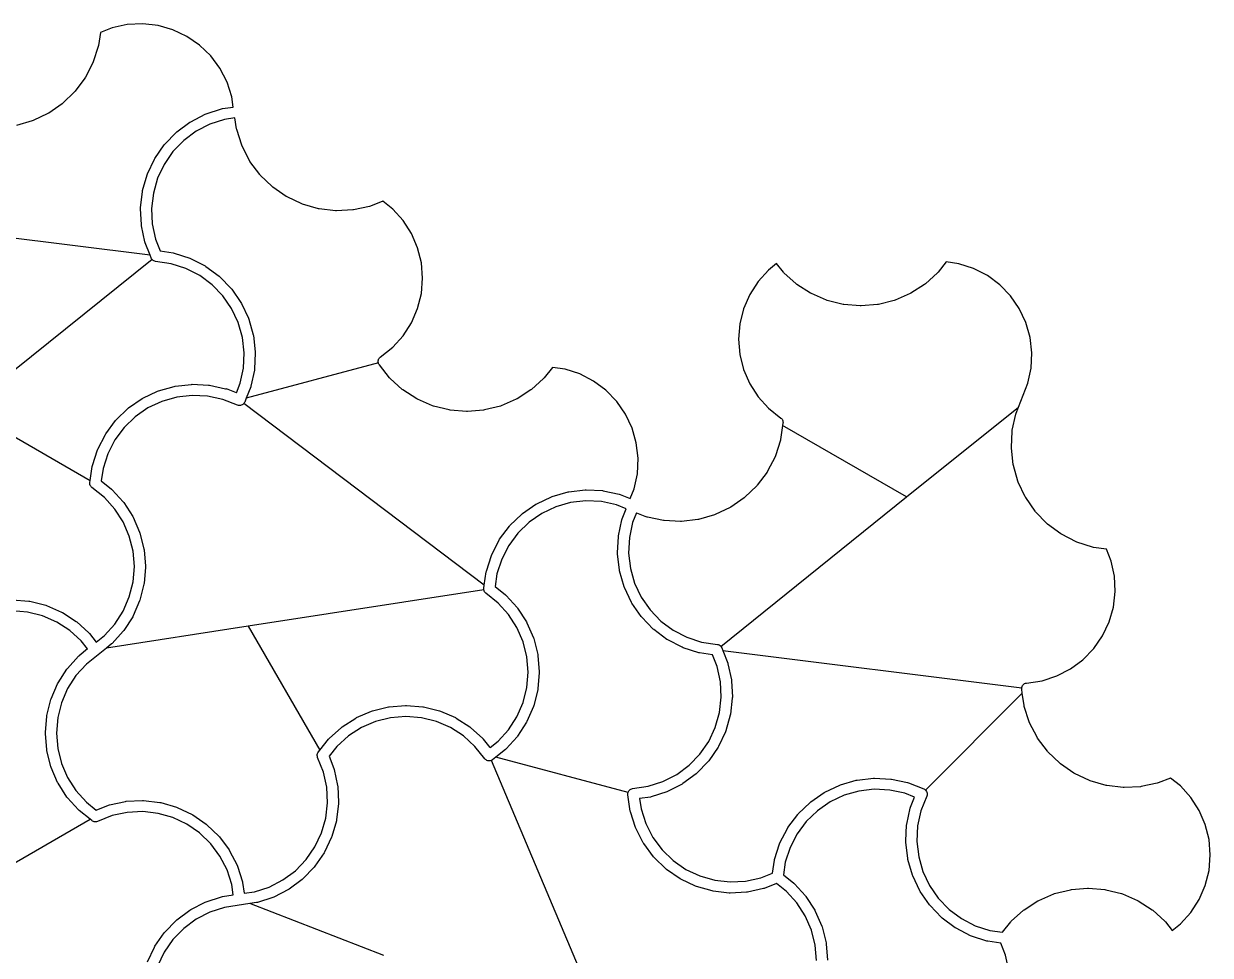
# Model space of a CAD drawing. Header units: millimetres. Extents: x 0 to 179, y 0 to 171.
# Drawn here: x 79.6 to 154.9, y 108.3 to 167.4 of the extents above; entities that cross this region are included whole.
import ezdxf

# ---------------------------------------------------------------- set-up
doc = ezdxf.new("R2010")
doc.units = ezdxf.units.MM
doc.layers.add('VISIBLE', color=7, linetype='CONTINUOUS')

msp = doc.modelspace()

# ---------------------------------------------------------------- linework, layer by layer
at = {"layer": 'VISIBLE'}
for p, q in [((85.189203, 167.133428), (84.438563, 166.836687)), ((86.147618, 167.34053), (85.189203, 167.133428)), ((87.126969, 167.388722), (86.147618, 167.34053)), ((88.101087, 167.276715), (87.126969, 167.388722)), ((89.043942, 167.007504), (88.101087, 167.276715)), ((84.438563, 166.836687), (84.31602, 166.009851)), ((89.93034, 166.588281), (89.043942, 167.007504)), ((90.736597, 166.030249), (89.93034, 166.588281)), ((84.303035, 165.954131), (83.985628, 164.965913)), ((84.31602, 166.009851), (84.303035, 165.954131)), ((91.441169, 165.348318), (90.736597, 166.030249)), ((83.963739, 164.913054), (83.489574, 163.989751)), ((83.985628, 164.965913), (83.963739, 164.913054)), ((92.025228, 164.560711), (91.441169, 165.348318)), ((92.473168, 163.688472), (92.025228, 164.560711)), ((83.459365, 163.941163), (82.841113, 163.107446)), ((83.489574, 163.989751), (83.459365, 163.941163)), ((92.77302, 162.75491), (92.473168, 163.688472)), ((82.803392, 163.064429), (82.057572, 162.342575)), ((82.841113, 163.107446), (82.803392, 163.064429)), ((92.869668, 162.102795), (92.77302, 162.75491)), ((82.013347, 162.306279), (81.159888, 161.715577)), ((82.057572, 162.342575), (82.013347, 162.306279)), ((91.145223, 161.671547), (92.133441, 161.988954)), ((92.133441, 161.988954), (92.18916, 162.001939)), ((92.18916, 162.001939), (92.869668, 162.102795)), ((80.118502, 161.223053), (79.120448, 160.93808)), ((80.172048, 161.243205), (80.118502, 161.223053)), ((81.11034, 161.686971), (80.172048, 161.243205)), ((81.159888, 161.715577), (81.11034, 161.686971)), ((89.286756, 160.527031), (90.120473, 161.145284)), ((90.120473, 161.145284), (90.16906, 161.175493)), ((90.16906, 161.175493), (91.092363, 161.649657)), ((91.092363, 161.649657), (91.145223, 161.671547)), ((92.320176, 161.31371), (91.386614, 161.013858)), ((92.972291, 161.410358), (92.320176, 161.31371)), ((93.073147, 160.729851), (92.972291, 161.410358)), ((88.521885, 159.74349), (89.243739, 160.48931)), ((89.243739, 160.48931), (89.286756, 160.527031)), ((90.514375, 160.565918), (89.726768, 159.981859)), ((91.386614, 161.013858), (90.514375, 160.565918)), ((93.086132, 160.674131), (93.073147, 160.729851)), ((93.403539, 159.685913), (93.086132, 160.674131)), ((87.894887, 158.845806), (88.485589, 159.699265)), ((88.485589, 159.699265), (88.521885, 159.74349)), ((89.726768, 159.981859), (89.044837, 159.277287)), ((93.425428, 159.633054), (93.403539, 159.685913)), ((93.899593, 158.709751), (93.425428, 159.633054)), ((87.86628, 158.796259), (87.894887, 158.845806)), ((89.044837, 159.277287), (88.486805, 158.47103)), ((87.422514, 157.857966), (87.86628, 158.796259)), ((88.486805, 158.47103), (88.067582, 157.584632)), ((93.929802, 158.661163), (93.899593, 158.709751)), ((94.548054, 157.827446), (93.929802, 158.661163)), ((87.11739, 156.806366), (87.402362, 157.80442)), ((87.402362, 157.80442), (87.422514, 157.857966)), ((88.067582, 157.584632), (87.798371, 156.641777)), ((94.585776, 157.784429), (94.548054, 157.827446)), ((95.331596, 157.062575), (94.585776, 157.784429)), ((86.987667, 155.719106), (87.106231, 156.750252)), ((87.106231, 156.750252), (87.11739, 156.806366)), ((87.798371, 156.641777), (87.686364, 155.667659)), ((95.375821, 157.026279), (95.331596, 157.062575)), ((96.22928, 156.435577), (95.375821, 157.026279)), ((96.278827, 156.406971), (96.22928, 156.435577)), ((97.21712, 155.963205), (96.278827, 156.406971)), ((97.270666, 155.943053), (97.21712, 155.963205)), ((98.26872, 155.65808), (97.270666, 155.943053)), ((102.353176, 156.12811), (101.575844, 155.820816)), ((102.985482, 155.626407), (102.353176, 156.12811)), ((86.985799, 155.661923), (86.987667, 155.719106)), ((87.036812, 154.625237), (86.985799, 155.661923)), ((87.686364, 155.667659), (87.734556, 154.688308)), ((98.324834, 155.646921), (98.26872, 155.65808)), ((99.35598, 155.528358), (98.324834, 155.646921)), ((99.413163, 155.52649), (99.35598, 155.528358)), ((100.449849, 155.577503), (99.413163, 155.52649)), ((100.506572, 155.584976), (100.449849, 155.577503)), ((101.521096, 155.804202), (100.506572, 155.584976)), ((101.575844, 155.820816), (101.521096, 155.804202)), ((103.644045, 154.899946), (102.985482, 155.626407)), ((87.591384, 152.711882), (68.628439, 155.070031)), ((87.044285, 154.568514), (87.036812, 154.625237)), ((87.263512, 153.55399), (87.044285, 154.568514)), ((87.734556, 154.688308), (87.941658, 153.729894)), ((104.175455, 154.075899), (103.644045, 154.899946)), ((87.941658, 153.729894), (88.238399, 152.979253)), ((104.565514, 153.176285), (104.175455, 154.075899)), ((87.280126, 153.499242), (87.263512, 153.55399)), ((87.591384, 152.711882), (87.280126, 153.499242)), ((88.238399, 152.979253), (89.065235, 152.856711)), ((89.065235, 152.856711), (89.120955, 152.843725)), ((89.120955, 152.843725), (90.109173, 152.526319)), ((104.803798, 152.225143), (104.565514, 153.176285)), ((87.714435, 152.4434), (75.927511, 142.96851)), ((87.661708, 152.533988), (87.591384, 152.711882)), ((87.684521, 152.486913), (87.661708, 152.533988)), ((87.714095, 152.443765), (87.684521, 152.486913)), ((87.714435, 152.4434), (87.714095, 152.443765)), ((87.74977, 152.405506), (87.714435, 152.4434)), ((87.790749, 152.372991), (87.74977, 152.405506)), ((87.836116, 152.346947), (87.790749, 152.372991)), ((87.884858, 152.327956), (87.836116, 152.346947)), ((87.935886, 152.316442), (87.884858, 152.327956)), ((88.93422, 152.168482), (87.935886, 152.316442)), ((89.867782, 151.86863), (88.93422, 152.168482)), ((90.109173, 152.526319), (90.162032, 152.504429)), ((90.162032, 152.504429), (91.085335, 152.030265)), ((104.883939, 151.247888), (104.803798, 152.225143)), ((127.341023, 152.170935), (126.824598, 151.761178)), ((127.76862, 151.632026), (127.341023, 152.170935)), ((138.106232, 152.286817), (137.586689, 151.632026)), ((138.904676, 152.168482), (138.106232, 152.286817)), ((139.838239, 151.86863), (138.904676, 152.168482)), ((90.740021, 151.42069), (89.867782, 151.86863)), ((91.527628, 150.836631), (90.740021, 151.42069)), ((91.085335, 152.030265), (91.133923, 152.000056)), ((91.133923, 152.000056), (91.96764, 151.381803)), ((91.96764, 151.381803), (92.010657, 151.344082)), ((92.010657, 151.344082), (92.732511, 150.598262)), ((126.824598, 151.761178), (126.166036, 151.034718)), ((127.807726, 151.590264), (127.76862, 151.632026)), ((128.576717, 150.893146), (127.807726, 151.590264)), ((137.547583, 151.590264), (136.778592, 150.893146)), ((137.586689, 151.632026), (137.547583, 151.590264)), ((140.710477, 151.42069), (139.838239, 151.86863)), ((141.498084, 150.836631), (140.710477, 151.42069)), ((92.209559, 150.132059), (91.527628, 150.836631)), ((92.732511, 150.598262), (92.768807, 150.554037)), ((104.803798, 150.270633), (104.883939, 151.247888)), ((126.166036, 151.034718), (125.634625, 150.210671)), ((128.622103, 150.858313), (128.576717, 150.893146)), ((129.494394, 150.295792), (128.622103, 150.858313)), ((136.733205, 150.858313), (135.860915, 150.295792)), ((136.778592, 150.893146), (136.733205, 150.858313)), ((142.180015, 150.132059), (141.498084, 150.836631)), ((92.767591, 149.325802), (92.209559, 150.132059)), ((92.768807, 150.554037), (93.359509, 149.700578)), ((104.565514, 149.319491), (104.803798, 150.270633)), ((125.634625, 150.210671), (125.244567, 149.311057)), ((129.544849, 150.268818), (129.494394, 150.295792)), ((130.49713, 149.855924), (129.544849, 150.268818)), ((130.551306, 149.837531), (130.49713, 149.855924)), ((131.558132, 149.585297), (130.551306, 149.837531)), ((134.804003, 149.837531), (133.797177, 149.585297)), ((134.858179, 149.855924), (134.804003, 149.837531)), ((135.81046, 150.268818), (134.858179, 149.855924)), ((135.860915, 150.295792), (135.81046, 150.268818)), ((142.738048, 149.325802), (142.180015, 150.132059)), ((93.186814, 148.439404), (92.767591, 149.325802)), ((93.359509, 149.700578), (93.388115, 149.65103)), ((93.388115, 149.65103), (93.831881, 148.712738)), ((104.175455, 148.419877), (104.565514, 149.319491)), ((125.244567, 149.311057), (125.006283, 148.359915)), ((131.61458, 149.575976), (131.558132, 149.585297)), ((132.649048, 149.491143), (131.61458, 149.575976)), ((132.706261, 149.491143), (132.649048, 149.491143)), ((133.740729, 149.575976), (132.706261, 149.491143)), ((133.797177, 149.585297), (133.740729, 149.575976)), ((143.15727, 148.439404), (142.738048, 149.325802)), ((93.456025, 147.496549), (93.186814, 148.439404)), ((93.831881, 148.712738), (93.852033, 148.659192)), ((93.852033, 148.659192), (94.137006, 147.661138)), ((103.644045, 147.59583), (104.175455, 148.419877)), ((125.006283, 148.359915), (124.926141, 147.38266)), ((143.426482, 147.496549), (143.15727, 148.439404)), ((94.137006, 147.661138), (94.148165, 147.605024)), ((94.148165, 147.605024), (94.266728, 146.573877)), ((102.985482, 146.869369), (103.644045, 147.59583)), ((93.568032, 146.522431), (93.456025, 147.496549)), ((102.19488, 146.242066), (102.985482, 146.869369)), ((124.926141, 147.38266), (125.006283, 146.405405)), ((143.538488, 146.522431), (143.426482, 147.496549)), ((93.51984, 145.54308), (93.568032, 146.522431)), ((94.268596, 146.516695), (94.217583, 145.480009)), ((94.266728, 146.573877), (94.268596, 146.516695)), ((102.064724, 146.007933), (102.07527, 146.061832)), ((102.07527, 146.061832), (102.094117, 146.113418)), ((102.094117, 146.113418), (102.120802, 146.161421)), ((102.120802, 146.161421), (102.154667, 146.204659)), ((102.154667, 146.204659), (102.19488, 146.242066)), ((125.006283, 146.405405), (125.244567, 145.454263)), ((143.490297, 145.54308), (143.538488, 146.522431)), ((93.312738, 144.584665), (93.51984, 145.54308)), ((102.07535, 145.877569), (93.688142, 143.630223)), ((94.21011, 145.423286), (93.990884, 144.408761)), ((94.217583, 145.480009), (94.21011, 145.423286)), ((102.062741, 145.953047), (102.064724, 146.007933)), ((102.069368, 145.898527), (102.062741, 145.953047)), ((102.07535, 145.877569), (102.069368, 145.898527)), ((102.084442, 145.845715), (102.07535, 145.877569)), ((102.107592, 145.795911), (102.084442, 145.845715)), ((102.138248, 145.750342), (102.107592, 145.795911)), ((102.783392, 144.937255), (102.138248, 145.750342)), ((113.121004, 145.592045), (112.60146, 144.937255)), ((113.919448, 145.47371), (113.121004, 145.592045)), ((114.85301, 145.173858), (113.919448, 145.47371)), ((125.244567, 145.454263), (125.634625, 144.554649)), ((143.283195, 144.584665), (143.490297, 145.54308)), ((93.07038, 143.971593), (93.312738, 144.584665)), ((102.822497, 144.895493), (102.783392, 144.937255)), ((103.591488, 144.198375), (102.822497, 144.895493)), ((112.562355, 144.895493), (111.793364, 144.198375)), ((112.60146, 144.937255), (112.562355, 144.895493)), ((115.725249, 144.725918), (114.85301, 145.173858)), ((116.512856, 144.141859), (115.725249, 144.725918)), ((125.634625, 144.554649), (126.166036, 143.730602)), ((142.685995, 143.073981), (143.283195, 144.584665)), ((87.133599, 143.638349), (88.071891, 144.082115)), ((88.071891, 144.082115), (88.125438, 144.102267)), ((88.125438, 144.102267), (89.123492, 144.387239)), ((89.123492, 144.387239), (89.179606, 144.398398)), ((89.179606, 144.398398), (90.210752, 144.516962)), ((90.262198, 143.818265), (89.288081, 143.706259)), ((90.210752, 144.516962), (90.267934, 144.51883)), ((91.241549, 143.770074), (90.262198, 143.818265)), ((90.267934, 144.51883), (91.304621, 144.467817)), ((91.304621, 144.467817), (91.361343, 144.460344)), ((91.361343, 144.460344), (92.375868, 144.241118)), ((92.375868, 144.241118), (92.430615, 144.224503)), ((93.07038, 143.971593), (92.430615, 144.224503)), ((93.97427, 144.354014), (93.688142, 143.630223)), ((93.990884, 144.408761), (93.97427, 144.354014)), ((103.636875, 144.163541), (103.591488, 144.198375)), ((104.509165, 143.60102), (103.636875, 144.163541)), ((111.747977, 144.163541), (110.875687, 143.60102)), ((111.793364, 144.198375), (111.747977, 144.163541)), ((117.194787, 143.437287), (116.512856, 144.141859)), ((86.230593, 143.019041), (87.084051, 143.609743)), ((87.084051, 143.609743), (87.133599, 143.638349)), ((88.345226, 143.437047), (87.458827, 143.017825)), ((89.288081, 143.706259), (88.345226, 143.437047)), ((92.199964, 143.562972), (91.241549, 143.770074)), ((93.138526, 143.191942), (92.199964, 143.562972)), ((93.197002, 143.174543), (93.138526, 143.191942)), ((93.25761, 143.167563), (93.197002, 143.174543)), ((93.31851, 143.171213), (93.25761, 143.167563)), ((93.37785, 143.185383), (93.31851, 143.171213)), ((93.433829, 143.209642), (93.37785, 143.185383)), ((93.484744, 143.243254), (93.433829, 143.209642)), ((93.52905, 143.285196), (93.484744, 143.243254)), ((93.545343, 143.307159), (93.52905, 143.285196)), ((93.565399, 143.334194), (93.545343, 143.307159)), ((108.789024, 131.783194), (93.545343, 143.307159)), ((93.592688, 143.38876), (93.565399, 143.334194)), ((93.688142, 143.630223), (93.592688, 143.38876)), ((104.559621, 143.574046), (104.509165, 143.60102)), ((105.511902, 143.161152), (104.559621, 143.574046)), ((105.566077, 143.142759), (105.511902, 143.161152)), ((106.572903, 142.890526), (105.566077, 143.142759)), ((109.818775, 143.142759), (108.811949, 142.890526)), ((109.872951, 143.161152), (109.818775, 143.142759)), ((110.825232, 143.574046), (109.872951, 143.161152)), ((110.875687, 143.60102), (110.825232, 143.574046)), ((117.752819, 142.63103), (117.194787, 143.437287)), ((126.166036, 143.730602), (126.824598, 143.004141)), ((135.592113, 137.371581), (142.685995, 143.073981)), ((142.530583, 142.680849), (142.685995, 143.073981)), ((75.927511, 142.96851), (83.796036, 138.42561)), ((85.440547, 142.26089), (86.186367, 142.982744)), ((86.65257, 142.459792), (85.947999, 141.777862)), ((86.186367, 142.982744), (86.230593, 143.019041)), ((87.458827, 143.017825), (86.65257, 142.459792)), ((106.629352, 142.881205), (106.572903, 142.890526)), ((107.66382, 142.796371), (106.629352, 142.881205)), ((107.721033, 142.796371), (107.66382, 142.796371)), ((108.7555, 142.881205), (107.721033, 142.796371)), ((108.811949, 142.890526), (108.7555, 142.881205)), ((118.172042, 141.744632), (117.752819, 142.63103)), ((126.824598, 143.004141), (127.615201, 142.376838)), ((127.615201, 142.376838), (127.653635, 142.341352)), ((127.653635, 142.341352), (127.686351, 142.300534)), ((127.686351, 142.300534), (127.712618, 142.255296)), ((142.294742, 141.611577), (142.513968, 142.626102)), ((142.513968, 142.626102), (142.530583, 142.680849)), ((84.784574, 141.384156), (85.402826, 142.217874)), ((85.947999, 141.777862), (85.36394, 140.990254)), ((85.402826, 142.217874), (85.440547, 142.26089)), ((118.441253, 140.801777), (118.172042, 141.744632)), ((127.723588, 141.914482), (127.591705, 141.024622)), ((127.712618, 142.255296), (127.73185, 142.206648)), ((127.743873, 142.051348), (127.723588, 141.914482)), ((135.592113, 137.371581), (127.723588, 141.914482)), ((127.73185, 142.206648), (127.743616, 142.155677)), ((127.743616, 142.155677), (127.747653, 142.103522)), ((127.747653, 142.103522), (127.743873, 142.051348)), ((142.236256, 140.518168), (142.287269, 141.554854)), ((142.287269, 141.554854), (142.294742, 141.611577)), ((84.2802, 140.412266), (84.754365, 141.335569)), ((84.754365, 141.335569), (84.784574, 141.384156)), ((85.36394, 140.990254), (84.915999, 140.118016)), ((118.55326, 139.827659), (118.441253, 140.801777)), ((127.57872, 140.968903), (127.261313, 139.980685)), ((127.591705, 141.024622), (127.57872, 140.968903)), ((83.940904, 139.371189), (84.258311, 140.359406)), ((84.258311, 140.359406), (84.2802, 140.412266)), ((84.915999, 140.118016), (84.616147, 139.184453)), ((142.238124, 140.460986), (142.236256, 140.518168)), ((142.356688, 139.429839), (142.238124, 140.460986)), ((83.796036, 138.42561), (83.927919, 139.315469)), ((83.927919, 139.315469), (83.940904, 139.371189)), ((118.505068, 138.848308), (118.55326, 139.827659)), ((127.239424, 139.927825), (126.765259, 139.004522)), ((127.261313, 139.980685), (127.239424, 139.927825)), ((142.367847, 139.373725), (142.356688, 139.429839)), ((142.652819, 138.375671), (142.367847, 139.373725)), ((84.616147, 139.184453), (84.497813, 138.386009)), ((118.297966, 137.889894), (118.505068, 138.848308)), ((126.73505, 138.955935), (126.116798, 138.122218)), ((126.765259, 139.004522), (126.73505, 138.955935)), ((83.772101, 138.227844), (83.775751, 138.288743)), ((83.779081, 138.167235), (83.772101, 138.227844)), ((83.775751, 138.288743), (83.796036, 138.42561)), ((83.79648, 138.10876), (83.779081, 138.167235)), ((83.823768, 138.054194), (83.79648, 138.10876)), ((83.860118, 138.005196), (83.823768, 138.054194)), ((83.904423, 137.963254), (83.860118, 138.005196)), ((84.695026, 137.33595), (83.904423, 137.963254)), ((84.497813, 138.386009), (85.152603, 137.866466)), ((85.152603, 137.866466), (85.194365, 137.82736)), ((85.194365, 137.82736), (85.891483, 137.058369)), ((114.164834, 137.703627), (115.19598, 137.82219)), ((115.19598, 137.82219), (115.253163, 137.824058)), ((115.253163, 137.824058), (116.289849, 137.773045)), ((116.289849, 137.773045), (116.346572, 137.765572)), ((116.346572, 137.765572), (117.361096, 137.546346)), ((118.055608, 137.276821), (118.297966, 137.889894)), ((126.079077, 138.079201), (125.333257, 137.357347)), ((126.116798, 138.122218), (126.079077, 138.079201)), ((142.672971, 138.322125), (142.652819, 138.375671)), ((143.116737, 137.383833), (142.672971, 138.322125)), ((85.353588, 136.609489), (84.695026, 137.33595)), ((85.891483, 137.058369), (85.926316, 137.012983)), ((85.926316, 137.012983), (86.488838, 136.140692)), ((112.118827, 136.943577), (113.05712, 137.387343)), ((113.05712, 137.387343), (113.110666, 137.407495)), ((113.110666, 137.407495), (114.10872, 137.692467)), ((114.273309, 137.011487), (113.330454, 136.742276)), ((114.10872, 137.692467), (114.164834, 137.703627)), ((115.247427, 137.123493), (114.273309, 137.011487)), ((116.226777, 137.075302), (115.247427, 137.123493)), ((117.185192, 136.8682), (116.226777, 137.075302)), ((117.361096, 137.546346), (117.415844, 137.529732)), ((117.415844, 137.529732), (118.055608, 137.276821)), ((123.804384, 127.896044), (135.592113, 137.371581)), ((125.289031, 137.321051), (124.435573, 136.730349)), ((125.333257, 137.357347), (125.289031, 137.321051)), ((143.145343, 137.334285), (143.116737, 137.383833)), ((143.736045, 136.480826), (143.145343, 137.334285)), ((85.884999, 135.785443), (85.353588, 136.609489)), ((110.425776, 135.566119), (111.171596, 136.287972)), ((111.171596, 136.287972), (111.215821, 136.324269)), ((111.215821, 136.324269), (112.06928, 136.914971)), ((112.444055, 136.323053), (111.637798, 135.765021)), ((112.06928, 136.914971), (112.118827, 136.943577)), ((113.330454, 136.742276), (112.444055, 136.323053)), ((117.798265, 136.625842), (117.185192, 136.8682)), ((117.545354, 135.986077), (117.798265, 136.625842)), ((118.449244, 136.368498), (118.206886, 135.755426)), ((118.449244, 136.368498), (119.089009, 136.115588)), ((123.447733, 136.257976), (123.394186, 136.237824)), ((124.386025, 136.701742), (123.447733, 136.257976)), ((124.435573, 136.730349), (124.386025, 136.701742)), ((143.772342, 136.436601), (143.736045, 136.480826)), ((144.494196, 135.690781), (143.772342, 136.436601)), ((86.275057, 134.885829), (85.884999, 135.785443)), ((86.488838, 136.140692), (86.515811, 136.090237)), ((86.515811, 136.090237), (86.928705, 135.137956)), ((109.769802, 134.689385), (110.388054, 135.523102)), ((110.388054, 135.523102), (110.425776, 135.566119)), ((111.637798, 135.765021), (110.933227, 135.08309)), ((117.309514, 134.916805), (117.52874, 135.93133)), ((117.52874, 135.93133), (117.545354, 135.986077)), ((118.206886, 135.755426), (117.999784, 134.797011)), ((119.143756, 136.098974), (119.089009, 136.115588)), ((120.158281, 135.879747), (119.143756, 136.098974)), ((120.215003, 135.872274), (120.158281, 135.879747)), ((121.25169, 135.821261), (120.215003, 135.872274)), ((121.308872, 135.823129), (121.25169, 135.821261)), ((122.340018, 135.941693), (121.308872, 135.823129)), ((122.396132, 135.952852), (122.340018, 135.941693)), ((123.394186, 136.237824), (122.396132, 135.952852)), ((144.537212, 135.65306), (144.494196, 135.690781)), ((145.37093, 135.034807), (144.537212, 135.65306)), ((86.513341, 133.934687), (86.275057, 134.885829)), ((86.928705, 135.137956), (86.947098, 135.08378)), ((86.947098, 135.08378), (87.199332, 134.076954)), ((110.933227, 135.08309), (110.349168, 134.295483)), ((117.251028, 133.823396), (117.302041, 134.860083)), ((117.302041, 134.860083), (117.309514, 134.916805)), ((117.999784, 134.797011), (117.951592, 133.81766)), ((145.419517, 135.004599), (145.37093, 135.034807)), ((146.34282, 134.530434), (145.419517, 135.004599)), ((87.199332, 134.076954), (87.208653, 134.020506)), ((87.208653, 134.020506), (87.293487, 132.986038)), ((109.265428, 133.717494), (109.739593, 134.640797)), ((109.739593, 134.640797), (109.769802, 134.689385)), ((110.349168, 134.295483), (109.901228, 133.423244)), ((146.39568, 134.508544), (146.34282, 134.530434)), ((147.383897, 134.191138), (146.39568, 134.508544)), ((147.439617, 134.178152), (147.383897, 134.191138)), ((148.266453, 134.05561), (147.439617, 134.178152)), ((148.563195, 133.30497), (148.266453, 134.05561)), ((86.593483, 132.957432), (86.513341, 133.934687)), ((108.926132, 132.676417), (109.243539, 133.664634)), ((109.243539, 133.664634), (109.265428, 133.717494)), ((109.901228, 133.423244), (109.601376, 132.489681)), ((117.252896, 133.766214), (117.251028, 133.823396)), ((117.371459, 132.735067), (117.252896, 133.766214)), ((117.951592, 133.81766), (118.063599, 132.843543)), ((148.770297, 132.346555), (148.563195, 133.30497)), ((86.513341, 131.980176), (86.593483, 132.957432)), ((87.293487, 132.928825), (87.208653, 131.894357)), ((87.293487, 132.986038), (87.293487, 132.928825)), ((108.789024, 131.783194), (108.913147, 132.620697)), ((108.913147, 132.620697), (108.926132, 132.676417)), ((117.382618, 132.678953), (117.371459, 132.735067)), ((117.667591, 131.6809), (117.382618, 132.678953)), ((118.063599, 132.843543), (118.33281, 131.900688)), ((86.275057, 131.029034), (86.513341, 131.980176)), ((87.199332, 131.837909), (86.947098, 130.831083)), ((87.208653, 131.894357), (87.199332, 131.837909)), ((108.76098, 131.593972), (108.789024, 131.783194)), ((109.601376, 132.489681), (109.483041, 131.691237)), ((118.33281, 131.900688), (118.752033, 131.014289)), ((148.818488, 131.367204), (148.770297, 132.346555)), ((85.884999, 130.129421), (86.275057, 131.029034)), ((108.762369, 131.489315), (93.816128, 129.177123)), ((108.757329, 131.533072), (108.76098, 131.593972)), ((108.762369, 131.489315), (108.757329, 131.533072)), ((108.764309, 131.472463), (108.762369, 131.489315)), ((108.781708, 131.413988), (108.764309, 131.472463)), ((108.808997, 131.359422), (108.781708, 131.413988)), ((108.845346, 131.310424), (108.808997, 131.359422)), ((108.889651, 131.268482), (108.845346, 131.310424)), ((109.680254, 130.641178), (108.889651, 131.268482)), ((109.483041, 131.691237), (110.137831, 131.171694)), ((110.137831, 131.171694), (110.179593, 131.132589)), ((110.179593, 131.132589), (110.876711, 130.363598)), ((117.687743, 131.627353), (117.667591, 131.6809)), ((118.131509, 130.689061), (117.687743, 131.627353)), ((118.752033, 131.014289), (119.310065, 130.208032)), ((148.706482, 130.393086), (148.818488, 131.367204)), ((78.870576, 130.848949), (79.905044, 130.764115)), ((79.905044, 130.764115), (79.961492, 130.754794)), ((79.961492, 130.754794), (80.968318, 130.50256)), ((80.968318, 130.50256), (81.022494, 130.484167)), ((81.022494, 130.484167), (81.974775, 130.071273)), ((86.928705, 130.776907), (86.515811, 129.824626)), ((86.947098, 130.831083), (86.928705, 130.776907)), ((110.338817, 129.914718), (109.680254, 130.641178)), ((110.876711, 130.363598), (110.911544, 130.318211)), ((110.911544, 130.318211), (111.474066, 129.445921)), ((118.160115, 130.639513), (118.131509, 130.689061)), ((118.750817, 129.786055), (118.160115, 130.639513)), ((148.43727, 129.450231), (148.706482, 130.393086)), ((79.819225, 130.068803), (78.84197, 130.148945)), ((80.770367, 129.830519), (79.819225, 130.068803)), ((81.669981, 129.440461), (80.770367, 129.830519)), ((81.974775, 130.071273), (82.02523, 130.0443)), ((82.02523, 130.0443), (82.897521, 129.481778)), ((82.897521, 129.481778), (82.942907, 129.446945)), ((85.353588, 129.305374), (85.884999, 130.129421)), ((86.488838, 129.774171), (85.926316, 128.90188)), ((86.515811, 129.824626), (86.488838, 129.774171)), ((110.870227, 129.090671), (110.338817, 129.914718)), ((118.787113, 129.741829), (118.750817, 129.786055)), ((119.508967, 128.996009), (118.787113, 129.741829)), ((119.310065, 130.208032), (119.991996, 129.503461)), ((119.991996, 129.503461), (120.779603, 128.919402)), ((82.494027, 128.90905), (81.669981, 129.440461)), ((83.220488, 128.250487), (82.494027, 128.90905)), ((82.942907, 129.446945), (83.711898, 128.749827)), ((83.711898, 128.749827), (83.751004, 128.708065)), ((84.695026, 128.578913), (85.353588, 129.305374)), ((93.816128, 129.177123), (84.821446, 127.785641)), ((85.891483, 128.856494), (85.194365, 128.087503)), ((85.926316, 128.90188), (85.891483, 128.856494)), ((93.816128, 129.177123), (98.35902, 121.308594)), ((111.260286, 128.191057), (110.870227, 129.090671)), ((111.474066, 129.445921), (111.501039, 129.395465)), ((111.501039, 129.395465), (111.913934, 128.443184)), ((119.551984, 128.958288), (119.508967, 128.996009)), ((120.385701, 128.340036), (119.551984, 128.958288)), ((120.779603, 128.919402), (121.651842, 128.471461)), ((148.018048, 128.563833), (148.43727, 129.450231)), ((83.630245, 127.734063), (83.220488, 128.250487)), ((83.751004, 128.708065), (84.178601, 128.169156)), ((84.178601, 128.169156), (84.695026, 128.578913)), ((85.152603, 128.048397), (84.821446, 127.785641)), ((85.194365, 128.087503), (85.152603, 128.048397)), ((111.498569, 127.239915), (111.260286, 128.191057)), ((111.913934, 128.443184), (111.932327, 128.389009)), ((111.932327, 128.389009), (112.18456, 127.382183)), ((120.434289, 128.309827), (120.385701, 128.340036)), ((121.357592, 127.835662), (120.434289, 128.309827)), ((121.651842, 128.471461), (122.585404, 128.171609)), ((122.585404, 128.171609), (123.583738, 128.02365)), ((123.583738, 128.02365), (123.643079, 128.00948)), ((123.643079, 128.00948), (123.699057, 127.985221)), ((123.699057, 127.985221), (123.749973, 127.951609)), ((147.460015, 127.757576), (148.018048, 128.563833)), ((82.352456, 126.498369), (83.049574, 127.26736)), ((83.049574, 127.26736), (83.091336, 127.306466)), ((83.630245, 127.734063), (83.091336, 127.306466)), ((84.821446, 127.785641), (83.548914, 126.77595)), ((111.578711, 126.26266), (111.498569, 127.239915)), ((112.18456, 127.382183), (112.193881, 127.325734)), ((112.193881, 127.325734), (112.278715, 126.291266)), ((121.410451, 127.813773), (121.357592, 127.835662)), ((122.398669, 127.496366), (121.410451, 127.813773)), ((122.454389, 127.483381), (122.398669, 127.496366)), ((123.281225, 127.360838), (122.454389, 127.483381)), ((123.577966, 126.610198), (123.281225, 127.360838)), ((123.749973, 127.951609), (123.794278, 127.909668)), ((123.794278, 127.909668), (123.804384, 127.896044)), ((123.804384, 127.896044), (123.830627, 127.860669)), ((123.830627, 127.860669), (123.857916, 127.806103)), ((123.857916, 127.806103), (123.92824, 127.62821)), ((123.92824, 127.62821), (142.891637, 125.270004)), ((123.92824, 127.62821), (124.239498, 126.840849)), ((146.778084, 127.053004), (147.460015, 127.757576)), ((82.317623, 126.452983), (82.352456, 126.498369)), ((83.548914, 126.77595), (82.890351, 126.049489)), ((123.785068, 125.651783), (123.577966, 126.610198)), ((124.239498, 126.840849), (124.256112, 126.786102)), ((124.256112, 126.786102), (124.475339, 125.771577)), ((145.118239, 126.021005), (145.990477, 126.468945)), ((145.990477, 126.468945), (146.778084, 127.053004)), ((81.755101, 125.580692), (82.317623, 126.452983)), ((82.890351, 126.049489), (82.35894, 125.225443)), ((111.498569, 125.285405), (111.578711, 126.26266)), ((112.278715, 126.234053), (112.193881, 125.199585)), ((112.278715, 126.291266), (112.278715, 126.234053)), ((124.475339, 125.771577), (124.482812, 125.714854)), ((143.186343, 125.573193), (144.184676, 125.721153)), ((144.184676, 125.721153), (145.118239, 126.021005)), ((81.315234, 124.577956), (81.728128, 125.530237)), ((81.728128, 125.530237), (81.755101, 125.580692)), ((82.35894, 125.225443), (81.968882, 124.325829)), ((111.260286, 124.334263), (111.498569, 125.285405)), ((112.18456, 125.143137), (111.932327, 124.136311)), ((112.193881, 125.199585), (112.18456, 125.143137)), ((123.83326, 124.672432), (123.785068, 125.651783)), ((124.482812, 125.714854), (124.533825, 124.678168)), ((142.887786, 125.236563), (142.891637, 125.270004)), ((142.891436, 125.175663), (142.887786, 125.236563)), ((142.929502, 124.918822), (142.891436, 125.175663)), ((142.891637, 125.270004), (142.894766, 125.297171)), ((142.894766, 125.297171), (142.912165, 125.355647)), ((142.912165, 125.355647), (142.939453, 125.410213)), ((142.939453, 125.410213), (142.975802, 125.459211)), ((142.975802, 125.459211), (143.020108, 125.501153)), ((143.020108, 125.501153), (143.071023, 125.534764)), ((143.071023, 125.534764), (143.127002, 125.559023)), ((143.127002, 125.559023), (143.186343, 125.573193)), ((81.044607, 123.516954), (81.296841, 124.52378)), ((81.296841, 124.52378), (81.315234, 124.577956)), ((81.968882, 124.325829), (81.730598, 123.374687)), ((110.870227, 123.434649), (111.260286, 124.334263)), ((123.721253, 123.698315), (123.83326, 124.672432)), ((124.531957, 124.620986), (124.413393, 123.589839)), ((124.533825, 124.678168), (124.531957, 124.620986)), ((136.789521, 118.778841), (142.929502, 124.918822)), ((143.043604, 124.148937), (142.929502, 124.918822)), ((80.950453, 122.426038), (81.035286, 123.460506)), ((81.035286, 123.460506), (81.044607, 123.516954)), ((100.694392, 123.376501), (101.646673, 123.789396)), ((101.646673, 123.789396), (101.700849, 123.807788)), ((101.700849, 123.807788), (102.707675, 124.060022)), ((102.707675, 124.060022), (102.764124, 124.069343)), ((102.764124, 124.069343), (103.798591, 124.154177)), ((103.798591, 124.154177), (103.855804, 124.154177)), ((103.855804, 124.154177), (104.890272, 124.069343)), ((104.890272, 124.069343), (104.946721, 124.060022)), ((104.946721, 124.060022), (105.953547, 123.807788)), ((105.953547, 123.807788), (106.007722, 123.789396)), ((106.007722, 123.789396), (106.960003, 123.376501)), ((111.913934, 124.082135), (111.501039, 123.129854)), ((111.932327, 124.136311), (111.913934, 124.082135)), ((123.452042, 122.75546), (123.721253, 123.698315)), ((124.402234, 123.533725), (124.117262, 122.535671)), ((124.413393, 123.589839), (124.402234, 123.533725)), ((143.056589, 124.093218), (143.043604, 124.148937)), ((143.373995, 123.105), (143.056589, 124.093218)), ((81.730598, 123.374687), (81.650457, 122.397432)), ((98.957269, 122.055055), (99.72626, 122.752173)), ((99.72626, 122.752173), (99.771647, 122.787006)), ((99.771647, 122.787006), (100.643937, 123.349528)), ((100.999187, 122.745689), (100.17514, 122.214279)), ((100.643937, 123.349528), (100.694392, 123.376501)), ((101.898801, 123.135748), (100.999187, 122.745689)), ((102.849943, 123.374031), (101.898801, 123.135748)), ((103.827198, 123.454173), (102.849943, 123.374031)), ((104.804453, 123.374031), (103.827198, 123.454173)), ((105.755595, 123.135748), (104.804453, 123.374031)), ((106.655209, 122.745689), (105.755595, 123.135748)), ((107.479256, 122.214279), (106.655209, 122.745689)), ((106.960003, 123.376501), (107.010459, 123.349528)), ((107.010459, 123.349528), (107.882749, 122.787006)), ((107.882749, 122.787006), (107.928136, 122.752173)), ((107.928136, 122.752173), (108.697127, 122.055055)), ((110.338817, 122.610602), (110.870227, 123.434649)), ((111.474066, 123.079399), (110.911544, 122.207109)), ((111.501039, 123.129854), (111.474066, 123.079399)), ((123.032819, 121.869061), (123.452042, 122.75546)), ((143.395885, 123.052141), (143.373995, 123.105)), ((143.87005, 122.128837), (143.395885, 123.052141)), ((80.950453, 122.368825), (80.950453, 122.426038)), ((81.035286, 121.334357), (80.950453, 122.368825)), ((81.650457, 122.397432), (81.730598, 121.420176)), ((98.35902, 121.308594), (98.918164, 122.013293)), ((98.918164, 122.013293), (98.957269, 122.055055)), ((100.17514, 122.214279), (99.448679, 121.555716)), ((108.205717, 121.555716), (107.479256, 122.214279)), ((108.697127, 122.055055), (108.736232, 122.013293)), ((109.163829, 121.474384), (108.736232, 122.013293)), ((109.680254, 121.884141), (110.338817, 122.610602)), ((110.876711, 122.161722), (110.179593, 121.392731)), ((110.911544, 122.207109), (110.876711, 122.161722)), ((124.09711, 122.482125), (123.653344, 121.543833)), ((124.117262, 122.535671), (124.09711, 122.482125)), ((143.900259, 122.08025), (143.87005, 122.128837)), ((144.518511, 121.246533), (143.900259, 122.08025)), ((81.044607, 121.277909), (81.035286, 121.334357)), ((81.296841, 120.271083), (81.044607, 121.277909)), ((81.730598, 121.420176), (81.968882, 120.469034)), ((98.239409, 121.149291), (98.27302, 121.200206)), ((98.27302, 121.200206), (98.35902, 121.308594)), ((99.448679, 121.555716), (98.946976, 120.92341)), ((108.83302, 120.765113), (108.205717, 121.555716)), ((109.163829, 121.474384), (109.680254, 121.884141)), ((110.137831, 121.353626), (109.528142, 120.869868)), ((110.179593, 121.392731), (110.137831, 121.353626)), ((122.474787, 121.062804), (123.032819, 121.869061)), ((123.624737, 121.494285), (123.034035, 120.640826)), ((123.653344, 121.543833), (123.624737, 121.494285)), ((144.556232, 121.203516), (144.518511, 121.246533)), ((145.302052, 120.481662), (144.556232, 121.203516)), ((81.968882, 120.469034), (82.35894, 119.569421)), ((98.197329, 120.973072), (98.20098, 121.033972)), ((98.204309, 120.912463), (98.197329, 120.973072)), ((98.20098, 121.033972), (98.21515, 121.093312)), ((98.221708, 120.853988), (98.204309, 120.912463)), ((98.21515, 121.093312), (98.239409, 121.149291)), ((98.592738, 119.915426), (98.221708, 120.853988)), ((98.946976, 120.92341), (99.25427, 120.146077)), ((108.870427, 120.724901), (108.83302, 120.765113)), ((108.913665, 120.691035), (108.870427, 120.724901)), ((108.961668, 120.66435), (108.913665, 120.691035)), ((109.013254, 120.645503), (108.961668, 120.66435)), ((109.067153, 120.634958), (109.013254, 120.645503)), ((109.122039, 120.632975), (109.067153, 120.634958)), ((109.176559, 120.639601), (109.122039, 120.632975)), ((109.229371, 120.654676), (109.176559, 120.639601)), ((109.243119, 120.661066), (109.229371, 120.654676)), ((109.279175, 120.677826), (109.243119, 120.661066)), ((116.682375, 103.059599), (109.243119, 120.661066)), ((109.324744, 120.708482), (109.279175, 120.677826)), ((109.528142, 120.869868), (109.324744, 120.708482)), ((117.91535, 118.622523), (109.528142, 120.869868)), ((121.792856, 120.358232), (122.474787, 121.062804)), ((122.997739, 120.596601), (122.275885, 119.850781)), ((123.034035, 120.640826), (122.997739, 120.596601)), ((145.346277, 120.445366), (145.302052, 120.481662)), ((81.315234, 120.216907), (81.296841, 120.271083)), ((81.728128, 119.264626), (81.315234, 120.216907)), ((98.79984, 118.957011), (98.592738, 119.915426)), ((99.25427, 120.146077), (99.270884, 120.09133)), ((99.270884, 120.09133), (99.49011, 119.076805)), ((120.13301, 119.326233), (121.005249, 119.774173)), ((121.005249, 119.774173), (121.792856, 120.358232)), ((122.232868, 119.81306), (121.399151, 119.194807)), ((122.275885, 119.850781), (122.232868, 119.81306)), ((146.199736, 119.854664), (145.346277, 120.445366)), ((146.249284, 119.826058), (146.199736, 119.854664)), ((147.187576, 119.382292), (146.249284, 119.826058)), ((81.755101, 119.214171), (81.728128, 119.264626)), ((82.317623, 118.34188), (81.755101, 119.214171)), ((82.35894, 119.569421), (82.890351, 118.745374)), ((98.848032, 117.97766), (98.79984, 118.957011)), ((99.49011, 119.076805), (99.497583, 119.020083)), ((99.497583, 119.020083), (99.548596, 117.983396)), ((118.201114, 118.878422), (119.199448, 119.026381)), ((119.199448, 119.026381), (120.13301, 119.326233)), ((121.350564, 119.164599), (120.427261, 118.690434)), ((121.399151, 119.194807), (121.350564, 119.164599)), ((130.409284, 118.653121), (131.347576, 119.096887)), ((131.347576, 119.096887), (131.401122, 119.117039)), ((131.401122, 119.117039), (132.399176, 119.402011)), ((132.399176, 119.402011), (132.45529, 119.41317)), ((132.45529, 119.41317), (133.486437, 119.531734)), ((133.486437, 119.531734), (133.543619, 119.533602)), ((133.543619, 119.533602), (134.580305, 119.482589)), ((134.580305, 119.482589), (134.637028, 119.475116)), ((134.637028, 119.475116), (135.651553, 119.255889)), ((135.651553, 119.255889), (135.7063, 119.239275)), ((135.7063, 119.239275), (136.671554, 118.857693)), ((147.241122, 119.36214), (147.187576, 119.382292)), ((148.239176, 119.077167), (147.241122, 119.36214)), ((148.29529, 119.066008), (148.239176, 119.077167)), ((149.326437, 118.947445), (148.29529, 119.066008)), ((149.383619, 118.945577), (149.326437, 118.947445)), ((150.420305, 118.99659), (149.383619, 118.945577)), ((150.477028, 119.004063), (150.420305, 118.99659)), ((151.491553, 119.223289), (150.477028, 119.004063)), ((151.5463, 119.239903), (151.491553, 119.223289)), ((152.323633, 119.547197), (151.5463, 119.239903)), ((152.955939, 119.045494), (152.323633, 119.547197)), ((153.614501, 118.319033), (152.955939, 119.045494)), ((82.352456, 118.296494), (82.317623, 118.34188)), ((83.049574, 117.527503), (82.352456, 118.296494)), ((82.890351, 118.745374), (83.548914, 118.018913)), ((117.902443, 118.535684), (117.907297, 118.59039)), ((117.906208, 118.480891), (117.902443, 118.535684)), ((118.058375, 117.454166), (117.906208, 118.480891)), ((117.907297, 118.59039), (117.91535, 118.622523)), ((117.91535, 118.622523), (117.920648, 118.643664)), ((117.920648, 118.643664), (117.942169, 118.694193)), ((117.942169, 118.694193), (117.97133, 118.740734)), ((117.97133, 118.740734), (118.007412, 118.782139)), ((118.007412, 118.782139), (118.049527, 118.817391)), ((118.049527, 118.817391), (118.096638, 118.84562)), ((118.096638, 118.84562), (118.147586, 118.866132)), ((118.147586, 118.866132), (118.201114, 118.878422)), ((119.330464, 118.338152), (118.649956, 118.237297)), ((118.649956, 118.237297), (118.746604, 117.585182)), ((119.386183, 118.351138), (119.330464, 118.338152)), ((120.374401, 118.668544), (119.386183, 118.351138)), ((120.427261, 118.690434), (120.374401, 118.668544)), ((129.506277, 118.033812), (130.359736, 118.624514)), ((130.359736, 118.624514), (130.409284, 118.653121)), ((131.620911, 118.451819), (130.734512, 118.032596)), ((132.563766, 118.721031), (131.620911, 118.451819)), ((133.537883, 118.833037), (132.563766, 118.721031)), ((134.517234, 118.784845), (133.537883, 118.833037)), ((135.475649, 118.577744), (134.517234, 118.784845)), ((136.088721, 118.335385), (135.475649, 118.577744)), ((135.835811, 117.695621), (136.088721, 118.335385)), ((136.868372, 118.403531), (136.497342, 117.46497)), ((136.671554, 118.857693), (136.72612, 118.830404)), ((136.72612, 118.830404), (136.775119, 118.794055)), ((136.775119, 118.794055), (136.789521, 118.778841)), ((136.789521, 118.778841), (136.817061, 118.74975)), ((136.817061, 118.74975), (136.850672, 118.698834)), ((136.850672, 118.698834), (136.874931, 118.642856)), ((136.885771, 118.462007), (136.868372, 118.403531)), ((136.874931, 118.642856), (136.889101, 118.583515)), ((136.892751, 118.522615), (136.885771, 118.462007)), ((136.889101, 118.583515), (136.892751, 118.522615)), ((154.145912, 117.494986), (153.614501, 118.319033)), ((83.091336, 117.488397), (83.049574, 117.527503)), ((83.796036, 116.929254), (83.091336, 117.488397)), ((83.548914, 118.018913), (84.181219, 117.51721)), ((84.181219, 117.51721), (84.958552, 117.824503)), ((84.958552, 117.824503), (85.013299, 117.841118)), ((85.013299, 117.841118), (86.027824, 118.060344)), ((86.027824, 118.060344), (86.084547, 118.067817)), ((86.084547, 118.067817), (87.121233, 118.11883)), ((87.121233, 118.11883), (87.178415, 118.116962)), ((87.178415, 118.116962), (88.209562, 117.998398)), ((88.209562, 117.998398), (88.265676, 117.987239)), ((88.265676, 117.987239), (89.26373, 117.702267)), ((89.26373, 117.702267), (89.317276, 117.682115)), ((89.317276, 117.682115), (90.255568, 117.238349)), ((98.736025, 117.003543), (98.848032, 117.97766)), ((99.546728, 117.926214), (99.428165, 116.895067)), ((99.548596, 117.983396), (99.546728, 117.926214)), ((118.071361, 117.398446), (118.058375, 117.454166)), ((118.746604, 117.585182), (119.046456, 116.651619)), ((128.716232, 117.275662), (129.462052, 117.997516)), ((129.928255, 117.474564), (129.223684, 116.792633)), ((129.462052, 117.997516), (129.506277, 118.033812)), ((130.734512, 118.032596), (129.928255, 117.474564)), ((135.59997, 116.626349), (135.819197, 117.640873)), ((135.819197, 117.640873), (135.835811, 117.695621)), ((136.497342, 117.46497), (136.290241, 116.506555)), ((154.53597, 116.595372), (154.145912, 117.494986)), ((75.927506, 112.386362), (83.796036, 116.929254)), ((83.904423, 116.843254), (83.796036, 116.929254)), ((83.947717, 116.813892), (83.904423, 116.843254)), ((83.994903, 116.791312), (83.947717, 116.813892)), ((84.044928, 116.776016), (83.994903, 116.791312)), ((84.096674, 116.768347), (84.044928, 116.776016)), ((84.148985, 116.768476), (84.096674, 116.768347)), ((84.200693, 116.7764), (84.148985, 116.768476)), ((84.250641, 116.791942), (84.200693, 116.7764)), ((85.189203, 117.162972), (84.250641, 116.791942)), ((86.147618, 117.370074), (85.189203, 117.162972)), ((87.126969, 117.418265), (86.147618, 117.370074)), ((88.101087, 117.306259), (87.126969, 117.418265)), ((89.043942, 117.037047), (88.101087, 117.306259)), ((89.93034, 116.617825), (89.043942, 117.037047)), ((90.255568, 117.238349), (90.305116, 117.209743)), ((90.305116, 117.209743), (91.158575, 116.619041)), ((98.466814, 116.060688), (98.736025, 117.003543)), ((99.417006, 116.838953), (99.132033, 115.8409)), ((99.428165, 116.895067), (99.417006, 116.838953)), ((118.388767, 116.410229), (118.071361, 117.398446)), ((128.060259, 116.398928), (128.678511, 117.232645)), ((129.223684, 116.792633), (128.639625, 116.005026)), ((128.678511, 117.232645), (128.716232, 117.275662)), ((90.736597, 116.059792), (89.93034, 116.617825)), ((91.441169, 115.377862), (90.736597, 116.059792)), ((91.158575, 116.619041), (91.2028, 116.582744)), ((91.2028, 116.582744), (91.94862, 115.86089)), ((98.047591, 115.174289), (98.466814, 116.060688)), ((118.410657, 116.357369), (118.388767, 116.410229)), ((118.884821, 115.434066), (118.410657, 116.357369)), ((119.046456, 116.651619), (119.494396, 115.779381)), ((127.555885, 115.427038), (128.03005, 116.350341)), ((128.03005, 116.350341), (128.060259, 116.398928)), ((128.639625, 116.005026), (128.191684, 115.132788)), ((135.541484, 115.53294), (135.592497, 116.569626)), ((135.592497, 116.569626), (135.59997, 116.626349)), ((136.290241, 116.506555), (136.242049, 115.527204)), ((154.774254, 115.64423), (154.53597, 116.595372)), ((92.025228, 114.590254), (91.441169, 115.377862)), ((91.94862, 115.86089), (91.986341, 115.817874)), ((91.986341, 115.817874), (92.604594, 114.984156)), ((99.111881, 115.787353), (98.668115, 114.849061)), ((99.132033, 115.8409), (99.111881, 115.787353)), ((118.91503, 115.385478), (118.884821, 115.434066)), ((119.533283, 114.551761), (118.91503, 115.385478)), ((119.494396, 115.779381), (120.078455, 114.991773)), ((127.216589, 114.385961), (127.533995, 115.374178)), ((127.533995, 115.374178), (127.555885, 115.427038)), ((135.543352, 115.475758), (135.541484, 115.53294)), ((135.661916, 114.444611), (135.543352, 115.475758)), ((136.242049, 115.527204), (136.354055, 114.553086)), ((154.854396, 114.666975), (154.774254, 115.64423)), ((92.473168, 113.718016), (92.025228, 114.590254)), ((92.604594, 114.984156), (92.634803, 114.935569)), ((92.634803, 114.935569), (93.108967, 114.012266)), ((97.489559, 114.368032), (98.047591, 115.174289)), ((98.639509, 114.799513), (98.048807, 113.946055)), ((98.668115, 114.849061), (98.639509, 114.799513)), ((119.571004, 114.508745), (119.533283, 114.551761)), ((120.316824, 113.786891), (119.571004, 114.508745)), ((120.078455, 114.991773), (120.783027, 114.309842)), ((128.191684, 115.132788), (127.891832, 114.199225)), ((135.673075, 114.388497), (135.661916, 114.444611)), ((136.354055, 114.553086), (136.623267, 113.610231)), ((154.774254, 113.68972), (154.854396, 114.666975)), ((92.77302, 112.784453), (92.473168, 113.718016)), ((93.108967, 114.012266), (93.130857, 113.959406)), ((93.130857, 113.959406), (93.448263, 112.971189)), ((96.807628, 113.663461), (97.489559, 114.368032)), ((98.012511, 113.901829), (97.290657, 113.156009)), ((98.048807, 113.946055), (98.012511, 113.901829)), ((120.361049, 113.750594), (120.316824, 113.786891)), ((121.214508, 113.159892), (120.361049, 113.750594)), ((120.783027, 114.309842), (121.589284, 113.75181)), ((121.589284, 113.75181), (122.475682, 113.332587)), ((127.081061, 113.503404), (127.203604, 114.330241)), ((127.203604, 114.330241), (127.216589, 114.385961)), ((127.891832, 114.199225), (127.773498, 113.400781)), ((135.958047, 113.390443), (135.673075, 114.388497)), ((154.53597, 112.738578), (154.774254, 113.68972)), ((93.448263, 112.971189), (93.461249, 112.915469)), ((95.147782, 112.631461), (96.020021, 113.079402)), ((96.020021, 113.079402), (96.807628, 113.663461)), ((97.24764, 113.118288), (96.413923, 112.500036)), ((97.290657, 113.156009), (97.24764, 113.118288)), ((121.264056, 113.131286), (121.214508, 113.159892)), ((122.202348, 112.68752), (121.264056, 113.131286)), ((122.475682, 113.332587), (123.418537, 113.063376)), ((123.418537, 113.063376), (124.392655, 112.95137)), ((124.392655, 112.95137), (125.372006, 112.999561)), ((125.372006, 112.999561), (126.330421, 113.206663)), ((126.330421, 113.206663), (127.081061, 113.503404)), ((127.773498, 113.400781), (128.428288, 112.881237)), ((135.978199, 113.336897), (135.958047, 113.390443)), ((136.421965, 112.398604), (135.978199, 113.336897)), ((136.623267, 113.610231), (137.04249, 112.723833)), ((92.869668, 112.132338), (92.77302, 112.784453)), ((93.461249, 112.915469), (93.562104, 112.234962)), ((93.562104, 112.234962), (94.21422, 112.331609)), ((94.21422, 112.331609), (95.147782, 112.631461)), ((96.365335, 112.469827), (95.442032, 111.995662)), ((96.413923, 112.500036), (96.365335, 112.469827)), ((122.255894, 112.667368), (122.202348, 112.68752)), ((123.253948, 112.382396), (122.255894, 112.667368)), ((123.310062, 112.371237), (123.253948, 112.382396)), ((124.341209, 112.252673), (123.310062, 112.371237)), ((124.398391, 112.250805), (124.341209, 112.252673)), ((125.435077, 112.301818), (124.398391, 112.250805)), ((125.4918, 112.309291), (125.435077, 112.301818)), ((126.506325, 112.528517), (125.4918, 112.309291)), ((126.561072, 112.545132), (126.506325, 112.528517)), ((127.338405, 112.852425), (126.561072, 112.545132)), ((127.97071, 112.350722), (127.338405, 112.852425)), ((128.629273, 111.624261), (127.97071, 112.350722)), ((128.428288, 112.881237), (128.47005, 112.842132)), ((128.47005, 112.842132), (129.167168, 112.073141)), ((136.450572, 112.349057), (136.421965, 112.398604)), ((137.041274, 111.495598), (136.450572, 112.349057)), ((137.04249, 112.723833), (137.600522, 111.917576)), ((143.970077, 111.780817), (144.922358, 112.193711)), ((144.922358, 112.193711), (144.976534, 112.212104)), ((144.976534, 112.212104), (145.98336, 112.464337)), ((145.98336, 112.464337), (146.039808, 112.473658)), ((146.039808, 112.473658), (147.074276, 112.558492)), ((147.074276, 112.558492), (147.131489, 112.558492)), ((147.131489, 112.558492), (148.165957, 112.473658)), ((148.165957, 112.473658), (148.222405, 112.464337)), ((148.222405, 112.464337), (149.229232, 112.212104)), ((149.229232, 112.212104), (149.283407, 112.193711)), ((149.283407, 112.193711), (150.235688, 111.780817)), ((154.145912, 111.838964), (154.53597, 112.738578)), ((90.16906, 111.205036), (91.092363, 111.679201)), ((91.092363, 111.679201), (91.145223, 111.70109)), ((91.145223, 111.70109), (92.133441, 112.018497)), ((92.133441, 112.018497), (92.18916, 112.031482)), ((92.18916, 112.031482), (92.869668, 112.132338)), ((93.927067, 111.581405), (92.320176, 111.343254)), ((94.345235, 111.643381), (93.927067, 111.581405)), ((102.412431, 108.289123), (93.927067, 111.581405)), ((94.400955, 111.656366), (94.345235, 111.643381)), ((95.389173, 111.973773), (94.400955, 111.656366)), ((95.442032, 111.995662), (95.389173, 111.973773)), ((129.160684, 110.800214), (128.629273, 111.624261)), ((129.167168, 112.073141), (129.202001, 112.027754)), ((129.202001, 112.027754), (129.764523, 111.155464)), ((137.07757, 111.451373), (137.041274, 111.495598)), ((137.799424, 110.705553), (137.07757, 111.451373)), ((137.600522, 111.917576), (138.282453, 111.213004)), ((143.047332, 111.191322), (143.919622, 111.753843)), ((143.919622, 111.753843), (143.970077, 111.780817)), ((150.235688, 111.780817), (150.286144, 111.753843)), ((150.286144, 111.753843), (151.158434, 111.191322)), ((153.614501, 111.014917), (154.145912, 111.838964)), ((89.286756, 110.556575), (90.120473, 111.174827)), ((90.120473, 111.174827), (90.16906, 111.205036)), ((91.386614, 111.043402), (90.514375, 110.595461)), ((92.320176, 111.343254), (91.386614, 111.043402)), ((129.550742, 109.900601), (129.160684, 110.800214)), ((129.764523, 111.155464), (129.791496, 111.105009)), ((129.791496, 111.105009), (130.20439, 110.152728)), ((137.84244, 110.667832), (137.799424, 110.705553)), ((138.676158, 110.049579), (137.84244, 110.667832)), ((138.282453, 111.213004), (139.07006, 110.628945)), ((142.232954, 110.45937), (143.001945, 111.156488)), ((143.001945, 111.156488), (143.047332, 111.191322)), ((151.158434, 111.191322), (151.20382, 111.156488)), ((151.20382, 111.156488), (151.972811, 110.45937)), ((152.955939, 110.288456), (153.614501, 111.014917)), ((88.521885, 109.773034), (89.243739, 110.518854)), ((89.726768, 110.011402), (89.044837, 109.306831)), ((89.243739, 110.518854), (89.286756, 110.556575)), ((90.514375, 110.595461), (89.726768, 110.011402)), ((130.20439, 110.152728), (130.222783, 110.098552)), ((130.222783, 110.098552), (130.475017, 109.091726)), ((138.724745, 110.01937), (138.676158, 110.049579)), ((139.648048, 109.545206), (138.724745, 110.01937)), ((139.07006, 110.628945), (139.942298, 110.181005)), ((139.942298, 110.181005), (140.875861, 109.881153)), ((141.674305, 109.762818), (142.193848, 110.417608)), ((142.193848, 110.417608), (142.232954, 110.45937)), ((151.972811, 110.45937), (152.011917, 110.417608)), ((152.011917, 110.417608), (152.439514, 109.878699)), ((152.439514, 109.878699), (152.955939, 110.288456)), ((87.894887, 108.87535), (88.485589, 109.728809)), ((88.485589, 109.728809), (88.521885, 109.773034)), ((89.044837, 109.306831), (88.486805, 108.500574)), ((129.789026, 108.949458), (129.550742, 109.900601)), ((139.700908, 109.523316), (139.648048, 109.545206)), ((140.689125, 109.205909), (139.700908, 109.523316)), ((140.744845, 109.192924), (140.689125, 109.205909)), ((141.571682, 109.070382), (140.744845, 109.192924)), ((140.875861, 109.881153), (141.674305, 109.762818)), ((87.422514, 107.88751), (87.86628, 108.825802)), ((87.86628, 108.825802), (87.894887, 108.87535)), ((88.486805, 108.500574), (88.067582, 107.614175)), ((129.869167, 107.972203), (129.789026, 108.949458)), ((130.475017, 109.091726), (130.484338, 109.035278)), ((130.484338, 109.035278), (130.569171, 108.00081)), ((141.868423, 108.319741), (141.571682, 109.070382)), ((142.075525, 107.361326), (141.868423, 108.319741))]:
    msp.add_line(p, q, dxfattribs=at)

doc.saveas('drawing.dxf')
